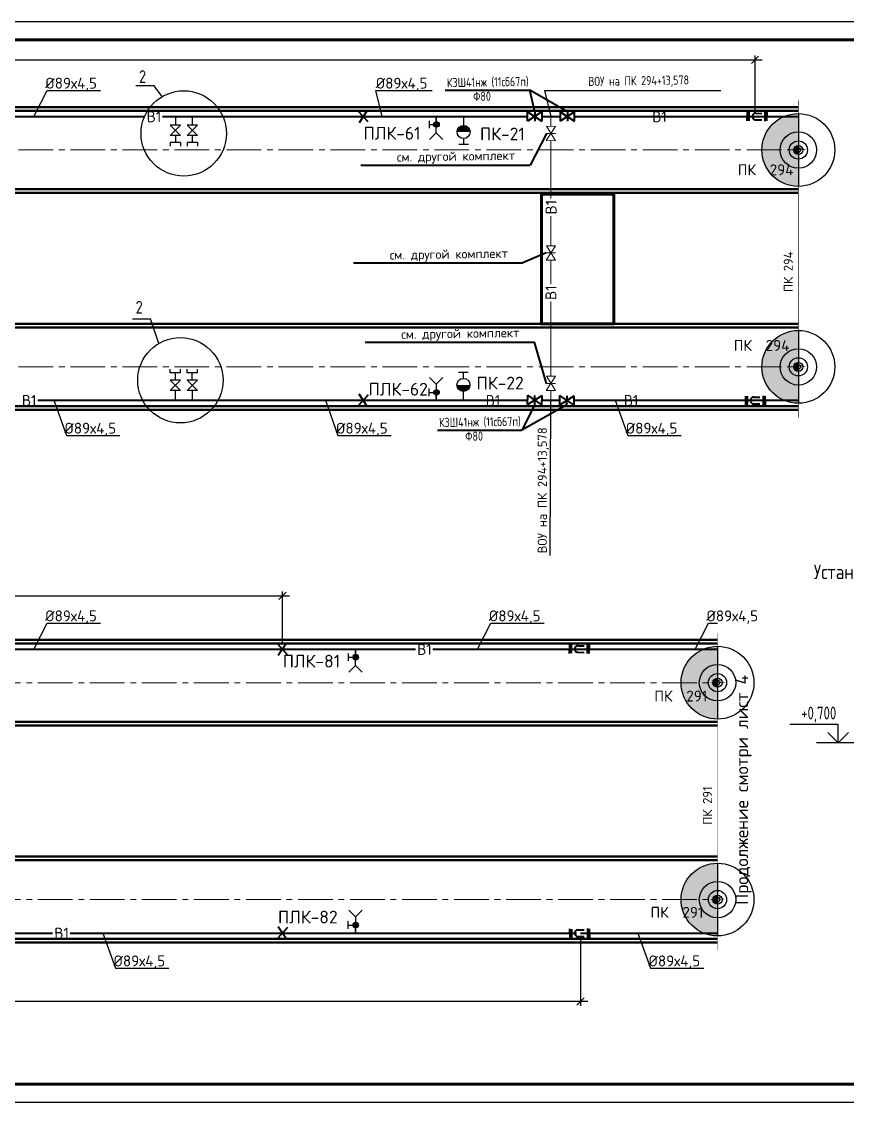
# Paper-space layout 'л2-л8' of a CAD drawing. Header units: millimetres. Extents: x 10032 to 18918, y -3051 to 627.
# Drawn here: x 11387.6 to 11614.4, y -1599 to -1302 of the extents above; entities that cross this region are included whole.
import ezdxf
from ezdxf.enums import TextEntityAlignment as Align

# ---------------------------------------------------------------- set-up
doc = ezdxf.new("R2010")
doc.units = ezdxf.units.MM
doc.header["$LTSCALE"] = 0.5
doc.linetypes.add('CENTER2', pattern=[28.575, 19.05, -3.175, 3.175, -3.175])
for name, color, linetype in [('0 @ 1', 7, 'Continuous'), ('1_NADPIS', 7, 'Continuous'), ('3_Текст', 7, 'Continuous'), ('FORMAT', 7, 'Continuous'), ('OTMETKI', 2, 'Continuous'), ('ВК_надписи', 7, 'Continuous'), ('ВК_отметки', 9, 'Continuous'), ('ВК_сети', 4, 'Continuous'), ('ГТ_ПК', 2, 'Continuous'), ('ГТ_ПК @ 0.25', 2, 'Continuous'), ('ГТ_ПК @ 0.5', 2, 'Continuous'), ('ГТ_ПК @ 1', 2, 'Continuous'), ('ГТ_ПК @ 2', 2, 'Continuous'), ('ГТ_ПК @ 4', 2, 'Continuous')]:
    doc.layers.add(name, color=color, linetype=linetype)
for name, color, linetype, lineweight in [('1_PK500', 5, 'Continuous', 35), ('А_Дизайн', 16, 'Continuous', 20), ('А_Конструкции', 4, 'Continuous', 50), ('АР_Оси', 242, 'CENTER2', 18)]:
    doc.layers.add(name, color=color, linetype=linetype, lineweight=lineweight)
doc.styles.add('ROMANS', font='romans.shx', dxfattribs={"width": 0.8, "height": 1.75})
doc.styles.add('RS-3-08', font='romans.shx', dxfattribs={"width": 0.8, "height": 3})
doc.styles.add('RS-30-06', font='romans.shx', dxfattribs={"width": 0.6, "height": 3})
doc.styles.add('Стандарт ММП', font='isocpeur.ttf')
doc.dimstyles.new('M200$0', dxfattribs={"dimscale": 0, "dimtxt": 3, "dimasz": 2, "dimexe": 1.2, "dimexo": 1.5, "dimgap": 1.2, "dimtad": 1, "dimdec": 0, "dimlfac": 200, "dimrnd": 1, "dimzin": 0, "dimdsep": 46, "dimtxsty": 'RS-30-06', "dimblk1": 'OBLIQUE', "dimblk2": 'OBLIQUE', "dimsah": 1, "dimcen": 2.5, "dimdle": 2, "dimclrt": 9, "dimadec": 0, "dimazin": 0, "dimtfac": 1, "dimtdec": 0, "dimtmove": 2, "dimatfit": 3, "dimldrblk": 'OBLIQUE', "dimfxl": 1.2, "dimtolj": 1, "dimtzin": 0, "dimarcsym": 0})

# ---------------------------------------------------------------- blocks, each defined once
blk = doc.blocks.new('*U437')
at = {"layer": 'FORMAT', "color": 7, "lineweight": 25}
blk.add_lwpolyline([(0, 0), (0, 297), (1892, 297), (1892, 0), (0, 0)], dxfattribs=at)
at = {"layer": 'FORMAT', "color": 7, "lineweight": 60}
blk.add_lwpolyline([(20, 5), (20, 292), (1887, 292), (1887, 5), (20, 5)], dxfattribs=at)
blk = doc.blocks.new('ПК')
at = {"layer": 'ГТ_ПК'}
blk.add_hatch(color=0, dxfattribs=at).paths.add_polyline_path([(0, -2.5, 0.414214), (2.5, 0, 0.414214), (0, 2.5)])
at = {"layer": 'ГТ_ПК', "color": 0}
blk.add_line((0, -2.5), (0, 2.5), dxfattribs=at)
blk.add_circle((0, 0), 2.5, dxfattribs=at)
blk = doc.blocks.new('*U589')
at = {"layer": 'ГТ_ПК @ 0.25', "extrusion": (9.32183e-09, 7.72587e-22, 1), "xscale": 0.2500000000000061, "yscale": 0.2500000000000053, "zscale": 0.2500000000000053, "rotation": 180}
blk.add_blockref('ПК', (11578.72, -1483.7, 0), dxfattribs=at)
at = {"layer": 'ГТ_ПК @ 0.5', "extrusion": (9.32183e-09, 7.72587e-22, 1), "xscale": 0.5000000000000188, "yscale": 0.5000000000000173, "zscale": 0.5000000000000173, "rotation": 180}
blk.add_blockref('ПК', (11578.72, -1483.7, 0), dxfattribs=at)
at = {"layer": 'ГТ_ПК @ 1', "extrusion": (9.32183e-09, 7.72587e-22, 1), "rotation": 179.9999999999641}
blk.add_blockref('ПК', (11578.72, -1483.7, 0), dxfattribs=at)
at = {"layer": 'ГТ_ПК @ 2', "extrusion": (9.32183e-09, 7.72587e-22, 1), "xscale": 2.000000000000075, "yscale": 2.000000000000069, "zscale": 2.000000000000069, "rotation": 180}
blk.add_blockref('ПК', (11578.72, -1483.7, 0), dxfattribs=at)
at = {"layer": 'ГТ_ПК @ 4', "extrusion": (9.32183e-09, 7.72587e-22, 1), "xscale": 4.000000000000097, "yscale": 4.000000000000085, "zscale": 4.000000000000085, "rotation": 180}
blk.add_blockref('ПК', (11578.72, -1483.7, 0), dxfattribs=at)
blk = doc.blocks.new('*U592')
at = {"layer": 'ГТ_ПК @ 0.25', "extrusion": (9.32183e-09, 7.72587e-22, 1), "xscale": 0.2500000000000061, "yscale": 0.2500000000000053, "zscale": 0.2500000000000053, "rotation": 180}
blk.add_blockref('ПК', (11578.72, -1543.3, 0), dxfattribs=at)
at = {"layer": 'ГТ_ПК @ 0.5', "extrusion": (9.32183e-09, 7.72587e-22, 1), "xscale": 0.5000000000000188, "yscale": 0.5000000000000173, "zscale": 0.5000000000000173, "rotation": 180}
blk.add_blockref('ПК', (11578.72, -1543.3, 0), dxfattribs=at)
at = {"layer": 'ГТ_ПК @ 1', "extrusion": (9.32183e-09, 7.72587e-22, 1), "rotation": 179.9999999999641}
blk.add_blockref('ПК', (11578.72, -1543.3, 0), dxfattribs=at)
at = {"layer": 'ГТ_ПК @ 2', "extrusion": (9.32183e-09, 7.72587e-22, 1), "xscale": 2.000000000000075, "yscale": 2.000000000000069, "zscale": 2.000000000000069, "rotation": 180}
blk.add_blockref('ПК', (11578.72, -1543.3, 0), dxfattribs=at)
at = {"layer": 'ГТ_ПК @ 4', "extrusion": (9.32183e-09, 7.72587e-22, 1), "xscale": 4.000000000000097, "yscale": 4.000000000000085, "zscale": 4.000000000000085, "rotation": 180}
blk.add_blockref('ПК', (11578.72, -1543.3, 0), dxfattribs=at)
blk = doc.blocks.new('*U599')
at = {"layer": 'ГТ_ПК @ 0.25', "extrusion": (9.32183e-09, 7.72587e-22, 1), "xscale": 0.2500000000000061, "yscale": 0.2500000000000053, "zscale": 0.2500000000000053, "rotation": 180}
blk.add_blockref('ПК', (11600.92, -1337.31, 0), dxfattribs=at)
at = {"layer": 'ГТ_ПК @ 0.5', "extrusion": (9.32183e-09, 7.72587e-22, 1), "xscale": 0.5000000000000189, "yscale": 0.5000000000000173, "zscale": 0.5000000000000173, "rotation": 180}
blk.add_blockref('ПК', (11600.92, -1337.31, 0), dxfattribs=at)
at = {"layer": 'ГТ_ПК @ 1', "extrusion": (9.32183e-09, 7.72587e-22, 1), "rotation": 179.9999999999641}
blk.add_blockref('ПК', (11600.92, -1337.31, 0), dxfattribs=at)
at = {"layer": 'ГТ_ПК @ 2', "extrusion": (9.32183e-09, 7.72587e-22, 1), "xscale": 2.000000000000075, "yscale": 2.000000000000069, "zscale": 2.000000000000069, "rotation": 180}
blk.add_blockref('ПК', (11600.92, -1337.31, 0), dxfattribs=at)
at = {"layer": 'ГТ_ПК @ 4', "extrusion": (9.32183e-09, 7.72587e-22, 1), "xscale": 4.000000000000098, "yscale": 4.000000000000085, "zscale": 4.000000000000085, "rotation": 180}
blk.add_blockref('ПК', (11600.92, -1337.31, 0), dxfattribs=at)
blk = doc.blocks.new('*U602')
at = {"layer": 'ГТ_ПК @ 0.25', "extrusion": (9.32183e-09, 7.72587e-22, 1), "xscale": 0.2500000000000061, "yscale": 0.2500000000000053, "zscale": 0.2500000000000053, "rotation": 180}
blk.add_blockref('ПК', (11600.92, -1396.91, 0), dxfattribs=at)
at = {"layer": 'ГТ_ПК @ 0.5', "extrusion": (9.32183e-09, 7.72587e-22, 1), "xscale": 0.5000000000000189, "yscale": 0.5000000000000173, "zscale": 0.5000000000000173, "rotation": 180}
blk.add_blockref('ПК', (11600.92, -1396.91, 0), dxfattribs=at)
at = {"layer": 'ГТ_ПК @ 1', "extrusion": (9.32183e-09, 7.72587e-22, 1), "rotation": 179.9999999999641}
blk.add_blockref('ПК', (11600.92, -1396.91, 0), dxfattribs=at)
at = {"layer": 'ГТ_ПК @ 2', "extrusion": (9.32183e-09, 7.72587e-22, 1), "xscale": 2.000000000000075, "yscale": 2.000000000000069, "zscale": 2.000000000000069, "rotation": 180}
blk.add_blockref('ПК', (11600.92, -1396.91, 0), dxfattribs=at)
at = {"layer": 'ГТ_ПК @ 4', "extrusion": (9.32183e-09, 7.72587e-22, 1), "xscale": 4.000000000000098, "yscale": 4.000000000000085, "zscale": 4.000000000000085, "rotation": 180}
blk.add_blockref('ПК', (11600.92, -1396.91, 0), dxfattribs=at)
blk = doc.blocks.new('_otmp')
at = {"layer": 'ВК_отметки'}
blk.add_line((4.24, 0), (20.89, 0), dxfattribs=at)
for points in [[(15, 0), (15, 5), (28.21, 5)], [(15, 0), (17.83, 2.83)]]:
    blk.add_lwpolyline(points, dxfattribs=at)
at = {"layer": 'ВК_отметки', "linetype": 'Continuous'}
blk.add_lwpolyline([(15, 0), (12.17, 2.83)], dxfattribs=at)
at = {"layer": 'ВК_отметки', "style": 'ROMANS', "width": 0.7, "flags": 4}
blk.add_attdef('О', text='', height=3.5, dxfattribs=at).set_placement((21.25, 6.42), align=Align.CENTER)
blk = doc.blocks.new('_Oblique')
at = {"linetype": 'ByBlock', "lineweight": 30}
blk.add_line((-0.5, -0.5), (0.5, 0.5), dxfattribs=at)
blk = doc.blocks.new('*D130')
at = {"layer": 'Defpoints', "color": 0, "lineweight": -2}
for p, q in [((11087.02, -1312.52), (11591.02, -1312.52)), ((11089.02, -1326.51), (11089.02, -1311.32)), ((11589.02, -1326.62), (11589.02, -1311.32))]:
    blk.add_line(p, q, dxfattribs=at)
at = {"layer": 'Defpoints', "color": 0, "linetype": 'Continuous', "lineweight": 30}
for p in [(11589.02, -1312.52), (11089.02, -1328.01, 0), (11589.02, -1328.12, 0)]:
    blk.add_point(p, dxfattribs=at)
at = {"layer": 'Defpoints', "color": 0, "linetype": 'Continuous', "lineweight": -2, "xscale": 2, "yscale": 2, "zscale": 2, "rotation": 180}
blk.add_blockref('_Oblique', (11089.02, -1312.52), dxfattribs=at)
at = {"layer": 'Defpoints', "color": 0, "linetype": 'Continuous', "lineweight": -2, "xscale": 2, "yscale": 2, "zscale": 2}
blk.add_blockref('_Oblique', (11589.02, -1312.52), dxfattribs=at)
at = {"layer": 'Defpoints', "color": 9, "linetype": 'Continuous', "lineweight": 30, "insert": (11339.02, -1309.82), "char_height": 3, "attachment_point": 5, "style": 'RS-30-06'}
blk.add_mtext('\\A1;100000', dxfattribs=at)
blk = doc.blocks.new('*D134')
at = {"layer": 'Defpoints', "color": 0, "lineweight": -2}
for p, q in [((10957.21, -1459.82), (11461.21, -1459.82)), ((10959.21, -1473.01), (10959.21, -1458.62)), ((11459.21, -1473.01), (11459.21, -1458.62))]:
    blk.add_line(p, q, dxfattribs=at)
at = {"layer": 'Defpoints', "color": 0, "linetype": 'Continuous', "lineweight": 30}
for p in [(11459.21, -1459.82), (10959.21, -1474.51, 0), (11459.21, -1474.51, 0)]:
    blk.add_point(p, dxfattribs=at)
at = {"layer": 'Defpoints', "color": 0, "linetype": 'Continuous', "lineweight": -2, "xscale": 2, "yscale": 2, "zscale": 2, "rotation": 180}
blk.add_blockref('_Oblique', (10959.21, -1459.82), dxfattribs=at)
at = {"layer": 'Defpoints', "color": 0, "linetype": 'Continuous', "lineweight": -2, "xscale": 2, "yscale": 2, "zscale": 2}
blk.add_blockref('_Oblique', (11459.21, -1459.82), dxfattribs=at)
at = {"layer": 'Defpoints', "color": 9, "linetype": 'Continuous', "lineweight": 30, "insert": (11209.21, -1457.12), "char_height": 3, "attachment_point": 5, "style": 'RS-30-06'}
blk.add_mtext('\\A1;100000', dxfattribs=at)
blk = doc.blocks.new('*D135')
at = {"layer": 'Defpoints', "color": 0, "lineweight": -2}
for p, q in [((11041.11, -1553.99), (11041.11, -1572.5)), ((11541.11, -1553.99), (11541.11, -1572.5)), ((11543.11, -1571.3), (11039.11, -1571.3))]:
    blk.add_line(p, q, dxfattribs=at)
at = {"layer": 'Defpoints', "color": 0, "linetype": 'Continuous', "lineweight": 30}
for p in [(11041.11, -1552.49, 0), (11541.11, -1552.49, 0), (11041.11, -1571.3)]:
    blk.add_point(p, dxfattribs=at)
at = {"layer": 'Defpoints', "color": 0, "linetype": 'Continuous', "lineweight": -2, "xscale": 2, "yscale": 2, "zscale": 2, "rotation": 180}
blk.add_blockref('_Oblique', (11041.11, -1571.3), dxfattribs=at)
at = {"layer": 'Defpoints', "color": 0, "linetype": 'Continuous', "lineweight": -2, "xscale": 2, "yscale": 2, "zscale": 2}
blk.add_blockref('_Oblique', (11541.11, -1571.3), dxfattribs=at)
at = {"layer": 'Defpoints', "color": 9, "linetype": 'Continuous', "lineweight": 30, "insert": (11291.11, -1568.6), "char_height": 3, "attachment_point": 5, "style": 'RS-30-06'}
blk.add_mtext('\\A1;100000', dxfattribs=at)

psp = doc.layouts.new('л2-л8')

# ---------------------------------------------------------------- hatches: boundary and pattern name
at = {"layer": 'ВК_сети', "ltscale": 0.5}
h = psp.add_hatch(color=5, dxfattribs=at)
h.paths.add_polyline_path([(11502.292, -1330.3012, 0.41421356), (11501.542, -1329.5512), (11501.542, -1330.3012)])
h.paths.add_polyline_path([(11502.292, -1330.3012), (11501.542, -1330.3012), (11501.542, -1331.0512, 0.41421356)])
h.paths.add_polyline_path([(11501.542, -1330.3012), (11501.542, -1329.5512, 0.58408052), (11500.9002, -1330.6891)])
h.paths.add_polyline_path([(11501.542, -1331.0512), (11501.542, -1330.3012), (11500.9002, -1330.6891, 0.26256208)])
h = psp.add_hatch(color=5, dxfattribs=at)
h.paths.add_polyline_path([(11502.292, -1330.3012, 0.41421356), (11501.542, -1329.5512), (11501.542, -1330.3012)])
h.paths.add_polyline_path([(11502.292, -1330.3012), (11501.542, -1330.3012), (11501.542, -1331.0512, 0.41421356)])
h.paths.add_polyline_path([(11501.542, -1330.3012), (11501.542, -1329.5512, 0.58408052), (11500.9002, -1330.6891)])
h.paths.add_polyline_path([(11501.542, -1331.0512), (11501.542, -1330.3012), (11500.9002, -1330.6891, 0.26256208)])
h = psp.add_hatch(color=1, dxfattribs=at)
h.paths.add_polyline_path([(11507.1804, -1332.3601), (11510.7804, -1332.3601, 0.09159777), (11510.6616, -1331.7169), (11507.2992, -1331.7169, 0.09159777)])
h.paths.add_polyline_path([(11507.2992, -1331.7169), (11510.6616, -1331.7169, 0.68812614)])
h = psp.add_hatch(color=1, dxfattribs=at)
h.paths.add_polyline_path([(11507.1804, -1332.3601), (11510.7804, -1332.3601, 0.09159777), (11510.6616, -1331.7169), (11507.2992, -1331.7169, 0.09159777)])
h.paths.add_polyline_path([(11507.2992, -1331.7169), (11510.6616, -1331.7169, 0.68812614)])
h = psp.add_hatch(color=1, dxfattribs=at)
h.paths.add_polyline_path([(11507.1804, -1332.3601), (11510.7804, -1332.3601, 0.09159777), (11510.6616, -1331.717), (11507.2992, -1331.717, 0.09159777)])
h.paths.add_polyline_path([(11507.2992, -1331.717), (11510.6616, -1331.717, 0.68812614)])
h = psp.add_hatch(color=1, dxfattribs=at)
h.paths.add_polyline_path([(11507.1804, -1332.3601), (11510.7804, -1332.3601, 0.09159777), (11510.6616, -1331.717), (11507.2992, -1331.717, 0.09159777)])
h.paths.add_polyline_path([(11507.2992, -1331.717), (11510.6616, -1331.717, 0.68812614)])
h = psp.add_hatch(color=5, dxfattribs=at)
h.paths.add_polyline_path([(11502.292, -1403.9244, -0.41421356), (11501.542, -1404.6744), (11501.542, -1403.9244)])
h.paths.add_polyline_path([(11502.292, -1403.9244), (11501.542, -1403.9244), (11501.542, -1403.1744, -0.41421356)])
h.paths.add_polyline_path([(11501.542, -1403.9244), (11501.542, -1404.6744, -0.58408052), (11500.9002, -1403.5364)])
h.paths.add_polyline_path([(11501.542, -1403.1744), (11501.542, -1403.9244), (11500.9002, -1403.5364, -0.26256208)])
h = psp.add_hatch(color=5, dxfattribs=at)
h.paths.add_polyline_path([(11502.292, -1403.9244, -0.41421356), (11501.542, -1404.6744), (11501.542, -1403.9244)])
h.paths.add_polyline_path([(11502.292, -1403.9244), (11501.542, -1403.9244), (11501.542, -1403.1744, -0.41421356)])
h.paths.add_polyline_path([(11501.542, -1403.9244), (11501.542, -1404.6744, -0.58408052), (11500.9002, -1403.5364)])
h.paths.add_polyline_path([(11501.542, -1403.1744), (11501.542, -1403.9244), (11500.9002, -1403.5364, -0.26256208)])
h = psp.add_hatch(color=1, dxfattribs=at)
h.paths.add_polyline_path([(11507.1361, -1401.8654), (11510.7361, -1401.8654, -0.09159777), (11510.6173, -1402.5086), (11507.2549, -1402.5086, -0.09159777)])
h.paths.add_polyline_path([(11507.2549, -1402.5086), (11510.6173, -1402.5086, -0.68812614)])
h = psp.add_hatch(color=1, dxfattribs=at)
h.paths.add_polyline_path([(11507.1361, -1401.8654), (11510.7361, -1401.8654, -0.09159777), (11510.6173, -1402.5086), (11507.2549, -1402.5086, -0.09159777)])
h.paths.add_polyline_path([(11507.2549, -1402.5086), (11510.6173, -1402.5086, -0.68812614)])
h = psp.add_hatch(color=5, dxfattribs=at)
h.paths.add_polyline_path([(11480.097, -1476.6862, 0.41421356), (11479.347, -1475.9362), (11479.347, -1476.6862)])
h.paths.add_polyline_path([(11480.097, -1476.6862), (11479.347, -1476.6862), (11479.347, -1477.4362, 0.41421356)])
h.paths.add_polyline_path([(11479.347, -1476.6862), (11479.347, -1475.9362, 0.58408052), (11478.7052, -1477.0742)])
h.paths.add_polyline_path([(11479.347, -1477.4362), (11479.347, -1476.6862), (11478.7052, -1477.0742, 0.26256208)])
h = psp.add_hatch(color=5, dxfattribs=at)
h.paths.add_polyline_path([(11480.097, -1476.6862, 0.41421356), (11479.347, -1475.9362), (11479.347, -1476.6862)])
h.paths.add_polyline_path([(11480.097, -1476.6862), (11479.347, -1476.6862), (11479.347, -1477.4362, 0.41421356)])
h.paths.add_polyline_path([(11479.347, -1476.6862), (11479.347, -1475.9362, 0.58408052), (11478.7052, -1477.0742)])
h.paths.add_polyline_path([(11479.347, -1477.4362), (11479.347, -1476.6862), (11478.7052, -1477.0742, 0.26256208)])
h = psp.add_hatch(color=5, dxfattribs=at)
h.paths.add_polyline_path([(11480.097, -1550.3094, -0.41421356), (11479.347, -1551.0594), (11479.347, -1550.3094)])
h.paths.add_polyline_path([(11480.097, -1550.3094), (11479.347, -1550.3094), (11479.347, -1549.5594, -0.41421356)])
h.paths.add_polyline_path([(11479.347, -1550.3094), (11479.347, -1551.0594, -0.58408052), (11478.7052, -1549.9214)])
h.paths.add_polyline_path([(11479.347, -1549.5594), (11479.347, -1550.3094), (11478.7052, -1549.9214, -0.26256208)])
h = psp.add_hatch(color=5, dxfattribs=at)
h.paths.add_polyline_path([(11480.097, -1550.3094, -0.41421356), (11479.347, -1551.0594), (11479.347, -1550.3094)])
h.paths.add_polyline_path([(11480.097, -1550.3094), (11479.347, -1550.3094), (11479.347, -1549.5594, -0.41421356)])
h.paths.add_polyline_path([(11479.347, -1550.3094), (11479.347, -1551.0594, -0.58408052), (11478.7052, -1549.9214)])
h.paths.add_polyline_path([(11479.347, -1549.5594), (11479.347, -1550.3094), (11478.7052, -1549.9214, -0.26256208)])

# ---------------------------------------------------------------- linework, layer by layer
at = {"layer": '1_NADPIS', "color": 1, "linetype": 'Continuous'}
psp.add_line((11532.7226, -1448.7116, 7.3533), (11532.9696, -1406.1045, 7.3533), dxfattribs=at)
at = {"layer": 'Defpoints', "color": 6, "linetype": 'Continuous', "lineweight": 140, "elevation": 7.3537}
psp.add_lwpolyline([(11530.3803, -1349.4184), (11550.2042, -1349.4184), (11550.2042, -1385.1125), (11530.3803, -1385.1125)], close=True, dxfattribs=at)
at = {"layer": 'А_Дизайн', "ltscale": 0.125, "const_width": 0.12, "elevation": 0}
for points in [[(11600.9154, -1363.2266), (11600.9154, -1337.8253), (11599.1114, -1337.2313), (11602.7835, -1337.2287), (11600.9154, -1336.5597), (11600.9154, -1323.6871)], [(11600.9154, -1410.8346), (11600.9154, -1397.4253), (11599.1114, -1396.8313), (11602.7835, -1396.8287), (11600.9154, -1396.1597), (11600.9154, -1363.2266)], [(11578.7204, -1509.6116), (11578.7204, -1484.2102), (11576.9164, -1483.6162), (11580.5885, -1483.6137), (11578.7204, -1482.9446), (11578.7204, -1470.0721)], [(11578.7204, -1557.2195), (11578.7204, -1543.8102), (11576.9164, -1543.2162), (11580.5885, -1543.2137), (11578.7204, -1542.5446), (11578.7204, -1509.6116)]]:
    psp.add_lwpolyline(points, dxfattribs=at)
at = {"layer": 'А_Конструкции'}
for p, q in [((10600.9154, -1325.5128, 0), (11600.9154, -1325.5127, 0)), ((10600.9154, -1326.5128, 0), (11600.9154, -1326.5127, 0)), ((10600.9154, -1348.1128, 0), (11600.9154, -1348.1127, 0)), ((10600.9154, -1349.1128, 0), (11600.9154, -1349.1127, 0)), ((10600.9154, -1385.1128, 0), (11600.9154, -1385.1127, 0)), ((10600.9154, -1386.1128, 0), (11600.9154, -1386.1127, 0)), ((10600.9154, -1407.7128, 0), (11600.9154, -1407.7127, 0)), ((11600.9108, -1408.7128, 0), (10078.7204, -1408.7128, 0)), ((10407.7961, -1471.8977, 0), (11578.7204, -1471.8977, 0)), ((10407.7961, -1472.8977, 0), (11578.7204, -1472.8977, 0)), ((10407.7961, -1494.4977, 0), (11578.7204, -1494.4977, 0)), ((10407.7961, -1495.4977, 0), (11578.7204, -1495.4977, 0)), ((10407.7961, -1531.4977, 0), (11578.7204, -1531.4977, 0)), ((10407.7961, -1532.4977, 0), (11578.7204, -1532.4977, 0)), ((10078.7178, -1555.0977, 0), (11578.7204, -1555.0977, 0)), ((10407.7961, -1554.0977, 0), (11578.7204, -1554.0977, 0))]:
    psp.add_line(p, q, dxfattribs=at)
at = {"layer": 'АР_Оси', "color": 7}
for p, q in [((10600.9154, -1337.3128, 0), (11599.3589, -1337.3128, 0)), ((10600.9154, -1396.9128, 0), (11599.3589, -1396.9128, 0)), ((10406.2396, -1483.6978, 0), (11578.7204, -1483.6978, 0)), ((10406.2396, -1543.2978, 0), (11578.7204, -1543.2978, 0))]:
    psp.add_line(p, q, dxfattribs=at)
at = {"layer": 'ВК_надписи'}
for p, q in [((11390.9897, -1328.1212, 0), (11394.6495, -1320.9235, 0)), ((11394.6495, -1320.9235, 0), (11409.2889, -1320.9235, 0)), ((11486.6234, -1328.1212, 0), (11484.8514, -1320.9235, 0)), ((11484.8514, -1320.9235, 0), (11500.3157, -1320.9235, 0)), ((11396.4473, -1406.1043, 0), (11399.8996, -1415.7354, 0)), ((11471.0307, -1406.1043, 0), (11474.4829, -1415.7354, 0)), ((11550.6133, -1406.1043, 0), (11554.0655, -1415.7354, 0)), ((11399.8996, -1415.7354, 0), (11414.539, -1415.7354, 0)), ((11474.4829, -1415.7354, 0), (11489.1224, -1415.7354, 0)), ((11554.0655, -1415.7354, 0), (11568.705, -1415.7354, 0)), ((11390.9588, -1474.5062, 0), (11394.6185, -1467.3085, 0)), ((11394.6185, -1467.3085, 0), (11409.258, -1467.3085, 0)), ((11512.8135, -1474.5062, 0), (11516.4733, -1467.3085, 0)), ((11516.4733, -1467.3085, 0), (11531.1127, -1467.3085, 0)), ((11572.56, -1474.5062, 0), (11576.2197, -1467.3085, 0)), ((11576.2197, -1467.3085, 0), (11578.7204, -1467.3085, 0)), ((11409.9235, -1552.4894, 0), (11413.3758, -1562.1205, 0)), ((11556.861, -1552.4894, 0), (11560.3133, -1562.1205, 0)), ((11413.3758, -1562.1205, 0), (11428.0153, -1562.1205, 0)), ((11560.3133, -1562.1205, 0), (11574.9527, -1562.1205, 0))]:
    psp.add_line(p, q, dxfattribs=at)
at = {"layer": 'ВК_надписи', "color": 2, "ltscale": 0.5}
for p, q in [((11418.9977, -1319.5997, -316.9347), (11423.9378, -1319.6282, -316.9347)), ((11426.2277, -1322.6202, -316.9347), (11423.9378, -1319.6282, -316.9347)), ((11418.0814, -1383.6666, -311.7724), (11423.0215, -1383.6666, -311.7724)), ((11425.3114, -1390.4611, -311.7724), (11423.0215, -1383.6666, -311.7724))]:
    psp.add_line(p, q, dxfattribs=at)
at = {"layer": 'ВК_надписи', "color": 1}
for p, q in [((11533.0254, -1328.1212, 0), (11531.2534, -1320.9235, 0)), ((11531.2534, -1320.9235, 0), (11579.6543, -1320.9235, 0))]:
    psp.add_line(p, q, dxfattribs=at)
at = {"layer": 'ВК_сети', "color": 2, "lineweight": 40, "ltscale": 0.5}
for p, q in [((11503.9534, -1320.9054, 0), (11527.1866, -1320.9054, 0)), ((11528.5378, -1326.8619, 7.3533), (11527.1866, -1320.9054, 0)), ((11537.513, -1326.8619, 7.3533), (11527.1866, -1320.9054, 0)), ((11531.7101, -1332.7549, 7.3533), (11527.258, -1341.4415, 0)), ((11480.7464, -1341.4415, 0), (11527.258, -1341.4415, 0)), ((11531.6905, -1365.5845, 7.3533), (11525.2925, -1368.3518, -0.4846)), ((11478.7809, -1368.3518, -0.4846), (11525.2925, -1368.3518, -0.4846)), ((11481.9364, -1390.1472, 0.2201), (11528.448, -1390.1472, 0.2201)), ((11531.7101, -1401.4438, 7.3533), (11528.448, -1390.1472, 0.2201)), ((11528.5117, -1407.2684, 7.3533), (11525.0166, -1414.2989, 0)), ((11537.3733, -1407.3632, 7.3533), (11525.0166, -1414.2989, 0)), ((11501.7833, -1414.2989, 0), (11525.0166, -1414.2989, 0))]:
    psp.add_line(p, q, dxfattribs=at)
at = {"layer": 'ВК_сети', "color": 5, "lineweight": 40, "ltscale": 0.5}
for p, q in [((11482.7835, -1329.617, 0), (11480.0273, -1326.6254, 0)), ((11482.539, -1326.4326, 0), (11480.2718, -1329.8098, 0)), ((11586.9054, -1329.3349, 0), (11586.9358, -1326.8524, 0)), ((11587.4017, -1329.2748, 0), (11587.4322, -1326.7923, 0)), ((11589.2469, -1327.2246, 0), (11590.9177, -1327.245, 0)), ((11591.8049, -1329.3949, 0), (11591.8354, -1326.9124, 0)), ((11592.3013, -1329.3349, 0), (11592.3317, -1326.8524, 0)), ((11589.2249, -1329.0195, 0), (11590.8957, -1329.0399, 0)), ((11482.7835, -1404.6085, 0), (11480.0273, -1407.6001, 0)), ((11482.539, -1407.793, 0), (11480.2718, -1404.4157, 0)), ((11586.3667, -1404.9469, 0), (11586.3971, -1407.4294, 0)), ((11586.863, -1405.0069, 0), (11586.8935, -1407.4894, 0)), ((11588.6861, -1405.2623, 0), (11590.357, -1405.2418, 0)), ((11588.7081, -1407.0572, 0), (11590.379, -1407.0367, 0)), ((11591.2662, -1404.8868, 0), (11591.2967, -1407.3693, 0)), ((11591.7626, -1404.9469, 0), (11591.793, -1407.4294, 0)), ((11460.5885, -1476.002, 0), (11457.8323, -1473.0104, 0)), ((11460.344, -1472.8175, 0), (11458.0768, -1476.1948, 0)), ((11538.1068, -1475.6637, 0), (11538.1372, -1473.1811, 0)), ((11538.6031, -1475.6036, 0), (11538.6336, -1473.1211, 0)), ((11540.4262, -1475.3482, 0), (11542.0971, -1475.3687, 0)), ((11540.4482, -1473.5533, 0), (11542.1191, -1473.5738, 0)), ((11543.0063, -1475.7237, 0), (11543.0368, -1473.2412, 0)), ((11543.5027, -1475.6637, 0), (11543.5331, -1473.1811, 0)), ((11460.5885, -1550.9936, 0), (11457.8323, -1553.9851, 0)), ((11460.344, -1554.178, 0), (11458.0768, -1550.8007, 0)), ((11538.1068, -1551.3318, 0), (11538.1372, -1553.8144, 0)), ((11538.6031, -1551.3919, 0), (11538.6336, -1553.8744, 0)), ((11540.4262, -1551.6473, 0), (11542.0971, -1551.6268, 0)), ((11543.0063, -1551.2718, 0), (11543.0368, -1553.7543, 0)), ((11543.5027, -1551.3318, 0), (11543.5331, -1553.8144, 0)), ((11540.4482, -1553.4422, 0), (11542.1191, -1553.4217, 0))]:
    psp.add_line(p, q, dxfattribs=at)
at = {"layer": 'ВК_сети', "color": 2, "lineweight": 40, "ltscale": 0.5, "extrusion": (-2.28755e-08, -1.06431e-06, 1)}
for p, q in [((11526.5136, -1329.3799, 7.3533), (11526.5677, -1326.8614, 7.3533)), ((11539.429, -1329.3799, 7.3533), (11539.4831, -1326.8614, 7.3533)), ((11526.5421, -1407.2265, 7.3533), (11526.5962, -1404.7081, 7.3533)), ((11526.5421, -1407.2265, 7.3533), (11530.5355, -1404.7927, 7.3533)), ((11530.4814, -1407.3112, 7.3533), (11526.5962, -1404.7081, 7.3533)), ((11528.5117, -1407.2684, 7.3533), (11528.5659, -1404.7499, 7.3533)), ((11530.4814, -1407.3112, 7.3533), (11530.5355, -1404.7927, 7.3533)), ((11539.3429, -1407.4061, 7.3533), (11539.397, -1404.8876, 7.3533))]:
    psp.add_line(p, q, dxfattribs=at)
at = {"layer": 'ВК_сети', "color": 2, "lineweight": 40, "ltscale": 0.5, "extrusion": (-1.06675e-13, 1.06455e-06, 1)}
for p, q in [((11530.5079, -1326.8614, 7.3533), (11526.5677, -1329.3805, 7.3533)), ((11526.5677, -1326.8614, 7.3533), (11530.5079, -1329.3805, 7.3533)), ((11528.5378, -1326.8619, 7.3533), (11528.5378, -1329.381, 7.3533)), ((11530.5079, -1326.8614, 7.3533), (11530.5079, -1329.3805, 7.3533))]:
    psp.add_line(p, q, dxfattribs=at)
at = {"layer": 'ВК_сети', "color": 2, "lineweight": 40, "ltscale": 0.5, "extrusion": (1.06675e-13, 1.06455e-06, 1)}
for p, q in [((11535.5429, -1326.8614, 7.3533), (11535.5429, -1329.3805, 7.3533)), ((11535.5429, -1326.8614, 7.3533), (11539.4831, -1329.3805, 7.3533)), ((11539.4831, -1326.8614, 7.3533), (11535.5429, -1329.3805, 7.3533)), ((11537.513, -1326.8619, 7.3533), (11537.513, -1329.381, 7.3533))]:
    psp.add_line(p, q, dxfattribs=at)
at = {"layer": 'ВК_сети', "color": 2, "lineweight": 30, "ltscale": 0.5}
for p, q in [((11428.4301, -1333.298, -314.3535), (11431.2301, -1330.498, -314.3535)), ((11431.2301, -1333.298, -314.3535), (11428.4301, -1330.498, -314.3535)), ((11431.2301, -1330.498, -314.3535), (11428.4301, -1330.498, -314.3535)), ((11429.8301, -1328.0396, -314.3535), (11429.8301, -1330.4979, -314.3535)), ((11433.0627, -1333.298, -314.3535), (11435.8627, -1330.498, -314.3535)), ((11435.8627, -1333.298, -314.3535), (11433.0627, -1330.498, -314.3535)), ((11435.8627, -1330.498, -314.3535), (11433.0627, -1330.498, -314.3535)), ((11434.4627, -1328.0396, -314.3535), (11434.4627, -1330.4979, -314.3535)), ((11431.2301, -1333.298, -314.3535), (11428.4301, -1333.298, -314.3535)), ((11429.8301, -1333.298, -314.3535), (11429.8301, -1335.298, -314.3535)), ((11435.8627, -1333.298, -314.3535), (11433.0627, -1333.298, -314.3535)), ((11434.4627, -1333.298, -314.3535), (11434.4627, -1335.298, -314.3535)), ((11431.2301, -1335.298, -314.3535), (11428.4301, -1335.298, -314.3535)), ((11428.4301, -1335.298, -314.3535), (11428.4301, -1336.298, -314.3535)), ((11431.2301, -1335.298, -314.3535), (11431.2301, -1336.298, -314.3535)), ((11435.8627, -1335.298, -314.3535), (11433.0627, -1335.298, -314.3535)), ((11433.0627, -1335.298, -314.3535), (11433.0627, -1336.298, -314.3535)), ((11435.8627, -1335.298, -314.3535), (11435.8627, -1336.298, -314.3535)), ((11428.4301, -1398.5652, -311.7724), (11428.4301, -1397.5652, -311.7724)), ((11431.2301, -1398.5652, -311.7724), (11428.4301, -1398.5652, -311.7724)), ((11429.8301, -1400.5652, -311.7724), (11429.8301, -1398.5652, -311.7724)), ((11431.2301, -1398.5652, -311.7724), (11431.2301, -1397.5652, -311.7724)), ((11433.0627, -1398.5652, -311.7724), (11433.0627, -1397.5652, -311.7724)), ((11435.8627, -1398.5652, -311.7724), (11433.0627, -1398.5652, -311.7724)), ((11434.4627, -1400.5652, -311.7724), (11434.4627, -1398.5652, -311.7724)), ((11435.8627, -1398.5652, -311.7724), (11435.8627, -1397.5652, -311.7724)), ((11428.4301, -1400.5652, -311.7724), (11431.2301, -1403.3652, -311.7724)), ((11431.2301, -1400.5652, -311.7724), (11428.4301, -1403.3652, -311.7724)), ((11431.2301, -1400.5652, -311.7724), (11428.4301, -1400.5652, -311.7724)), ((11433.0627, -1400.5652, -311.7724), (11435.8627, -1403.3652, -311.7724)), ((11435.8627, -1400.5652, -311.7724), (11433.0627, -1403.3652, -311.7724)), ((11435.8627, -1400.5652, -311.7724), (11433.0627, -1400.5652, -311.7724)), ((11431.2301, -1403.3652, -309.1913), (11428.4301, -1403.3652, -309.1913)), ((11429.8569, -1405.9044, -311.7724), (11429.8569, -1403.3652, -309.1913)), ((11435.8627, -1403.3652, -309.1913), (11433.0627, -1403.3652, -309.1913)), ((11434.4895, -1405.9044, -311.7724), (11434.4895, -1403.3652, -309.1913))]:
    psp.add_line(p, q, dxfattribs=at)
at = {"layer": 'ВК_сети', "color": 5, "ltscale": 0.5}
for p, q in [((11499.5124, -1329.2695, 0), (11499.5124, -1331.3313, 0)), ((11499.5124, -1329.2695, 0), (11499.5124, -1331.3313, 0)), ((11499.5124, -1330.3004, 0), (11501.542, -1330.3004, 0)), ((11499.5124, -1330.3004, 0), (11501.542, -1330.3004, 0)), ((11501.4804, -1332.5599, 0), (11501.4804, -1328.1212, 0)), ((11501.4804, -1332.5599, 0), (11501.4804, -1328.1212, 0)), ((11501.4804, -1332.5599, 0), (11499.6562, -1334.3841, 0)), ((11501.4804, -1332.5599, 0), (11499.6562, -1334.3841, 0)), ((11501.4804, -1332.5599, 0), (11503.3046, -1334.3841, 0)), ((11501.4804, -1332.5599, 0), (11503.3046, -1334.3841, 0)), ((11501.4804, -1401.6656, 0), (11499.6562, -1399.8414, 0)), ((11501.4804, -1401.6656, 0), (11499.6562, -1399.8414, 0)), ((11501.4804, -1401.6656, 0), (11503.3046, -1399.8414, 0)), ((11501.4804, -1401.6656, 0), (11503.3046, -1399.8414, 0)), ((11501.4804, -1401.6656, 0), (11501.4804, -1406.1043, 0)), ((11501.4804, -1401.6656, 0), (11501.4804, -1406.1043, 0)), ((11499.5124, -1404.956, 0), (11499.5124, -1402.8942, 0)), ((11499.5124, -1404.956, 0), (11499.5124, -1402.8942, 0)), ((11499.5124, -1403.9251, 0), (11501.542, -1403.9251, 0)), ((11499.5124, -1403.9251, 0), (11501.542, -1403.9251, 0)), ((11477.3174, -1475.6545, 0), (11477.3174, -1477.7163, 0)), ((11477.3174, -1475.6545, 0), (11477.3174, -1477.7163, 0)), ((11479.2854, -1478.945, 0), (11479.2854, -1474.5062, 0)), ((11479.2854, -1478.945, 0), (11479.2854, -1474.5062, 0)), ((11477.3174, -1476.6854, 0), (11479.347, -1476.6854, 0)), ((11477.3174, -1476.6854, 0), (11479.347, -1476.6854, 0)), ((11479.2854, -1478.945, 0), (11477.4612, -1480.7691, 0)), ((11479.2854, -1478.945, 0), (11477.4612, -1480.7691, 0)), ((11479.2854, -1478.945, 0), (11481.1096, -1480.7691, 0)), ((11479.2854, -1478.945, 0), (11481.1096, -1480.7691, 0)), ((11479.2854, -1548.0506, 0), (11477.4612, -1546.2264, 0)), ((11479.2854, -1548.0506, 0), (11477.4612, -1546.2264, 0)), ((11479.2854, -1548.0506, 0), (11481.1096, -1546.2264, 0)), ((11479.2854, -1548.0506, 0), (11481.1096, -1546.2264, 0)), ((11477.3174, -1551.341, 0), (11477.3174, -1549.2792, 0)), ((11477.3174, -1551.341, 0), (11477.3174, -1549.2792, 0)), ((11477.3174, -1550.3101, 0), (11479.347, -1550.3101, 0)), ((11477.3174, -1550.3101, 0), (11479.347, -1550.3101, 0)), ((11479.2854, -1548.0506, 0), (11479.2854, -1552.4893, 0)), ((11479.2854, -1548.0506, 0), (11479.2854, -1552.4893, 0))]:
    psp.add_line(p, q, dxfattribs=at)
at = {"layer": 'ВК_сети', "color": 5, "lineweight": 30, "ltscale": 0.5, "extrusion": (-3.27269e-07, 1.1423e-06, 1)}
for p, q in [((11501.4804, -1328.1212, 0), (11501.4804, -1331.0761, 0)), ((11501.4804, -1328.1212, 0), (11501.4804, -1331.0761, 0)), ((11479.2854, -1474.5062, 0), (11479.2854, -1477.4611, 0)), ((11479.2854, -1474.5062, 0), (11479.2854, -1477.4611, 0))]:
    psp.add_line(p, q, dxfattribs=at)
at = {"layer": 'ВК_сети', "color": 1, "ltscale": 0.5}
for p, q in [((11508.9804, -1328.1212, 0), (11508.9804, -1330.5601, 0)), ((11508.9804, -1328.1212, 0), (11508.9804, -1330.5601, 0)), ((11508.9804, -1328.1212, 0), (11508.9804, -1330.5601, 0)), ((11508.9804, -1328.1212, 0), (11508.9804, -1330.5601, 0)), ((11510.3223, -1335.813, 0), (11507.6385, -1335.813, 0)), ((11510.3223, -1335.813, 0), (11507.6385, -1335.813, 0)), ((11510.3223, -1335.813, 0), (11507.6385, -1335.813, 0)), ((11510.3223, -1335.813, 0), (11507.6385, -1335.813, 0)), ((11508.9804, -1334.1601, 0), (11508.9804, -1335.813, 0)), ((11508.9804, -1334.1601, 0), (11508.9804, -1335.813, 0)), ((11508.9804, -1334.1601, 0), (11508.9804, -1335.813, 0)), ((11508.9804, -1334.1601, 0), (11508.9804, -1335.813, 0)), ((11510.278, -1398.4125, 0), (11507.5942, -1398.4125, 0)), ((11510.278, -1398.4125, 0), (11507.5942, -1398.4125, 0)), ((11508.9361, -1400.0654, 0), (11508.9361, -1398.4125, 0)), ((11508.9361, -1400.0654, 0), (11508.9361, -1398.4125, 0)), ((11508.9361, -1406.1043, 0), (11508.9361, -1403.6654, 0)), ((11508.9361, -1406.1043, 0), (11508.9361, -1403.6654, 0))]:
    psp.add_line(p, q, dxfattribs=at)
at = {"layer": 'ВК_сети', "color": 5, "lineweight": 18, "ltscale": 0.5}
for p, q in [((11532.9696, -1330.7975, 7.3533), (11532.9696, -1328.1213, 7.3533)), ((11532.9696, -1350.6862, 7.3533), (11532.9696, -1334.7379, 7.3533)), ((11532.9696, -1363.6274, 7.3533), (11532.9696, -1355.4862, 7.3533)), ((11532.9696, -1374.1859, 7.3533), (11532.9696, -1367.5678, 7.3533)), ((11532.9696, -1399.4878, 7.3533), (11532.9696, -1378.9859, 7.3533)), ((11532.9696, -1406.1045, 7.3533), (11532.9696, -1403.4282, 7.3533)), ((11532.9696, -1406.1045, 7.3533), (11532.9696, -1403.4282, 7.3533))]:
    psp.add_line(p, q, dxfattribs=at)
at = {"layer": 'ВК_сети', "color": 1, "lineweight": 30, "ltscale": 0.5}
for p, q in [((11508.9804, -1331.0826, -0.0001), (11508.463, -1331.0865, -0.0001)), ((11508.9804, -1331.0826, -0.0001), (11508.463, -1331.0865, -0.0001)), ((11508.9804, -1331.0826, -0.0001), (11508.463, -1331.0865, -0.0001)), ((11508.9804, -1331.0826, -0.0001), (11508.463, -1331.0865, -0.0001)), ((11508.9774, -1330.6806, -0.0001), (11508.9804, -1331.0826, -0.0001)), ((11508.9774, -1330.6806, -0.0001), (11508.9804, -1331.0826, -0.0001)), ((11508.9774, -1330.6807, -0.0001), (11508.9804, -1331.0826, -0.0001)), ((11508.9774, -1330.6807, -0.0001), (11508.9804, -1331.0826, -0.0001)), ((11508.9804, -1331.0826, -0.0001), (11509.4978, -1331.0788, -0.0001)), ((11508.9804, -1331.0826, -0.0001), (11509.4978, -1331.0788, -0.0001)), ((11508.9804, -1331.0826, -0.0001), (11509.4978, -1331.0788, -0.0001)), ((11508.9804, -1331.0826, -0.0001), (11509.4978, -1331.0788, -0.0001)), ((11508.9361, -1403.1429, -0.0001), (11508.4187, -1403.1391, -0.0001)), ((11508.9361, -1403.1429, -0.0001), (11508.4187, -1403.1391, -0.0001)), ((11508.9331, -1403.5449, -0.0001), (11508.9361, -1403.1429, -0.0001)), ((11508.9331, -1403.5449, -0.0001), (11508.9361, -1403.1429, -0.0001)), ((11508.9361, -1403.1429, -0.0001), (11509.4535, -1403.1467, -0.0001)), ((11508.9361, -1403.1429, -0.0001), (11509.4535, -1403.1467, -0.0001))]:
    psp.add_line(p, q, dxfattribs=at)
at = {"layer": 'ВК_сети', "color": 5, "lineweight": 18, "ltscale": 0.5, "extrusion": (-6.58679e-07, 4.12574e-07, 1)}
for p, q in [((11531.6895, -1334.7248, 7.3533), (11534.2487, -1330.8106, 7.3533)), ((11531.7101, -1332.7549, 7.3533), (11534.229, -1332.7806, 7.3533)), ((11531.7297, -1330.7849, 7.3533), (11534.2487, -1330.8106, 7.3533)), ((11531.7297, -1330.7849, 7.3533), (11534.2084, -1334.7506, 7.3533)), ((11531.6895, -1334.7248, 7.3533), (11534.2084, -1334.7506, 7.3533)), ((11531.6698, -1367.5545, 7.3533), (11534.229, -1363.6402, 7.3533)), ((11531.6905, -1365.5845, 7.3533), (11534.2094, -1365.6102, 7.3533)), ((11531.7101, -1363.6145, 7.3533), (11534.229, -1363.6402, 7.3533)), ((11531.7101, -1363.6145, 7.3533), (11534.1887, -1367.5802, 7.3533)), ((11531.6698, -1367.5545, 7.3533), (11534.1887, -1367.5802, 7.3533))]:
    psp.add_line(p, q, dxfattribs=at)
at = {"layer": 'ВК_сети', "color": 5, "lineweight": 18, "ltscale": 0.5, "extrusion": (-6.67393e-07, -3.98325e-07, 1)}
for p, q in [((11531.6874, -1403.4138, 7.3533), (11534.2507, -1399.5022, 7.3533)), ((11531.7101, -1401.4438, 7.3533), (11534.229, -1401.4722, 7.3533)), ((11531.7318, -1399.4739, 7.3533), (11534.2507, -1399.5022, 7.3533)), ((11531.7318, -1399.4739, 7.3533), (11534.2063, -1403.4422, 7.3533)), ((11531.6874, -1403.4138, 7.3533), (11534.2063, -1403.4422, 7.3533))]:
    psp.add_line(p, q, dxfattribs=at)
at = {"layer": 'ВК_сети', "color": 5, "lineweight": 30, "ltscale": 0.5, "extrusion": (-3.27269e-07, -1.1423e-06, 1)}
for p, q in [((11501.4804, -1406.1043, 0), (11501.4804, -1403.1494, 0)), ((11501.4804, -1406.1043, 0), (11501.4804, -1403.1494, 0)), ((11479.2854, -1552.4893, 0), (11479.2854, -1549.5344, 0)), ((11479.2854, -1552.4893, 0), (11479.2854, -1549.5344, 0))]:
    psp.add_line(p, q, dxfattribs=at)
at = {"layer": 'ВК_сети', "color": 2, "lineweight": 40, "ltscale": 0.5, "extrusion": (-2.28752e-08, -1.06431e-06, 1)}
for p, q in [((11535.4036, -1407.3214, 7.3533), (11535.4578, -1404.8029, 7.3533)), ((11539.3429, -1407.4061, 7.3533), (11535.4578, -1404.8029, 7.3533)), ((11535.4036, -1407.3214, 7.3533), (11539.397, -1404.8876, 7.3533)), ((11537.3733, -1407.3632, 7.3533), (11537.4274, -1404.8447, 7.3533))]:
    psp.add_line(p, q, dxfattribs=at)
at = {"layer": 'ВК_сети', "color": 2, "lineweight": 40, "ltscale": 0.5}
for points, elevation in [([(11276.4887, -1328.1212), (11421.4771, -1328.1212)], 0), ([(11426.2773, -1328.1212), (11526.5419, -1328.1212)], 0), ([(11530.5079, -1328.1212), (11535.5429, -1328.1212)], 0), ([(11539.4538, -1328.1212), (11593.9692, -1328.1212)], 0), ([(11593.9692, -1328.1212), (11600.9154, -1328.1212)], 0), ([(11392.0179, -1406.1043), (11526.5662, -1406.1042)], 0), ([(11526.5662, -1406.1042), (11526.5662, -1406.1042)], 0), ([(11528.3837, -1406.1042), (11528.6799, -1406.1042)], 0), ([(11530.5073, -1406.1045), (11535.4298, -1406.1045)], 7.3533), ([(11539.4069, -1406.1045), (11563.1041, -1406.1043)], 0), ([(11563.1041, -1406.1043), (11592.0468, -1406.1043)], 0), ([(11592.0468, -1406.1043), (11600.9154, -1406.1043)], 0), ([(11364.4459, -1474.5062), (11407.8003, -1474.5062)], 0), ([(11407.8003, -1474.5062), (11495.7775, -1474.5062)], 0), ([(11500.5777, -1474.5062), (11578.7204, -1474.5062)], 0), ([(11241.5742, -1552.4894), (11396.1228, -1552.4894)], 0), ([(11400.9231, -1552.4894), (11407.8003, -1552.4894)], 0), ([(11407.8003, -1552.4894), (11540.0064, -1552.4894)], 0), ([(11541.0557, -1552.4894), (11578.7204, -1552.4894)], 0)]:
    psp.add_lwpolyline(points, dxfattribs=dict(at, elevation=elevation))
at = {"layer": 'ВК_сети', "color": 5, "lineweight": 18, "ltscale": 0.5}
for points, elevation in [([(11537.5125, -1328.1213), (11537.5136, -1328.1213)], 7.3533), ([(11530.5073, -1406.1042), (11532.9681, -1406.1042)], 0), ([(11530.5073, -1406.1043), (11535.4298, -1406.1043)], 0)]:
    psp.add_lwpolyline(points, dxfattribs=dict(at, elevation=elevation))
at = {"layer": 'ВК_сети', "color": 2, "lineweight": 30}
for centre in [(11432.1168, -1332.7571, -316.9347), (11431.2005, -1400.5981, -311.7724)]:
    psp.add_circle(centre, 11.7234, dxfattribs=at)
at = {"layer": 'ВК_сети', "color": 5, "ltscale": 0.5}
for centre in [(11501.542, -1330.3012, 0), (11501.542, -1330.3012, 0), (11501.542, -1403.9244, 0), (11501.542, -1403.9244, 0), (11479.347, -1476.6862, 0), (11479.347, -1476.6862, 0), (11479.347, -1550.3094, 0), (11479.347, -1550.3094, 0)]:
    psp.add_circle(centre, 0.75, dxfattribs=at)
at = {"layer": 'ВК_сети', "color": 1, "ltscale": 0.5}
for centre in [(11508.9804, -1332.3601, 0), (11508.9804, -1332.3601, 0), (11508.9804, -1332.3601, 0), (11508.9804, -1332.3601, 0), (11508.9361, -1401.8654, 0), (11508.9361, -1401.8654, 0)]:
    psp.add_circle(centre, 1.8, dxfattribs=at)
at = {"layer": 'ВК_сети', "color": 5, "lineweight": 40, "ltscale": 0.5}
for centre, start, end in [((11589.169, -1328.1212, 0), 85.038167, 273.557419), ((11588.6303, -1406.1605, 0), 86.442581, 274.961833), ((11540.3704, -1474.45, 0), 85.038167, 273.557419), ((11540.3704, -1552.5455, 0), 86.442581, 274.961833)]:
    psp.add_arc(centre, 0.9, start, end, dxfattribs=at)

# ---------------------------------------------------------------- block references
at = {"layer": '0 @ 1', "ltscale": 0.5}
psp.add_blockref('*U437', (10041.7584, -1599.0335), dxfattribs=at)
at = {"layer": 'ВК_отметки', "ltscale": 0.5}
ref = psp.add_blockref('_otmp', (11626.835, -1500.1962), dxfattribs=dict(at, xscale=-1))
ref.add_attrib('О', '+0,700', dxfattribs={"layer": 'OTMETKI', "color": 9, "height": 3.5, "style": 'ROMANS', "width": 0.7}).set_placement((11606.5225, -1493.7796), align=Align.CENTER)
at = {"layer": 'ГТ_ПК', "color": 6, "linetype": 'Continuous', "lineweight": 120}
for name in ['*U599', '*U602', '*U589', '*U592']:
    psp.add_blockref(name, (0, 0), dxfattribs=at)

# ---------------------------------------------------------------- texts
at = {"layer": '1_NADPIS', "linetype": 'Continuous', "style": 'Стандарт ММП'}
for s, p in [('ПЛК-61', (11481.4899, -1334.4619, 0)), ('ПЛК-62', (11482.8926, -1404.8008, 0)), ('ПЛК-81', (11459.3105, -1479.5358, 0)), ('ПЛК-82', (11458.0049, -1549.8511, 0))]:
    psp.add_text(s, height=3.5, rotation=360, dxfattribs=at).set_placement(p)
at = {"layer": '1_NADPIS', "color": 1, "linetype": 'Continuous', "style": 'Стандарт ММП'}
for s, height, rotation, p in [('ПК-21', 3.5, 360, (11513.4821, -1334.6492, 0)), ('ПК-22', 3.5, 360, (11512.5541, -1403.1154, 0)), ('ВОУ на ПК 294+13,578', 2.5, 90, (11531.8514, -1448.1313, 0)), ('Продолжение смотри лист 4', 3.5, 90, (11587.1463, -1544.779))]:
    psp.add_text(s, height=height, rotation=rotation, dxfattribs=at).set_placement(p)
at = {"layer": '1_NADPIS', "linetype": 'Continuous', "lineweight": 30, "style": 'Стандарт ММП'}
for s, p in [('ПК 294', (11599.4088, -1376.3424, 0)), ('ПК 291', (11577.2138, -1522.7273, 0))]:
    psp.add_text(s, height=2.5, rotation=90, dxfattribs=at).set_placement(p)
at = {"layer": '1_PK500', "style": 'Стандарт ММП'}
for p in [(11421.9425, -1329.6842, 0), (11560.8041, -1329.6842, 0), (11387.6831, -1407.6673, 0), (11515.0758, -1407.6673, 0), (11553.003, -1407.6673, 0), (11496.2429, -1476.0692, 0), (11396.5882, -1554.0523, 0)]:
    psp.add_text('В1', height=3, rotation=0.560426, dxfattribs=at).set_placement(p)
at = {"layer": '3_Текст', "color": 6, "style": 'Стандарт ММП'}
for p in [(11490.6804, -1340.5215, 0), (11488.7148, -1367.4319, -0.4846), (11491.8703, -1389.2273, 0.2201)]:
    psp.add_text('см. другой комплект ', height=2.5, rotation=0.881176, dxfattribs=at).set_placement(p)
at = {"layer": 'ВК_надписи', "color": 2, "ltscale": 0.5, "style": 'RS-3-08', "width": 0.8}
for p in [(11419.8072, -1318.8911, -316.9347), (11418.8909, -1382.2774, -311.7724)]:
    psp.add_text('2', height=3.5, dxfattribs=at).set_placement(p)
at = {"layer": 'ВК_надписи', "lineweight": 30, "ltscale": 0.5, "style": 'Стандарт ММП'}
for p in [(11394.0886, -1320.4523, 0), (11484.8514, -1320.4523, 0), (11399.3387, -1415.2643, 0), (11473.922, -1415.2643, 0), (11553.5046, -1415.2643, 0), (11394.0576, -1466.8373, 0), (11515.9124, -1466.8373, 0), (11575.6588, -1466.8373, 0), (11412.8149, -1561.6493, 0), (11559.7524, -1561.6493, 0)]:
    psp.add_text('%%C89х4,5', height=3, dxfattribs=at).set_placement(p)
at = {"layer": 'ВК_надписи', "color": 9, "ltscale": 0.5, "style": 'RS-3-08', "width": 0.8}
psp.add_text('Установка кранов для моечных машин      ', height=4, dxfattribs=at).set_placement((11605.1758, -1455.245))
at = {"layer": 'ВК_надписи', "char_height": 3, "attachment_point": 8, "style": 'Стандарт ММП'}
for s, insert in [('ПК  294', (11591.9294, -1344.2602, 0)), ('ПК  294', (11590.8281, -1392.5376, 0)), ('ПК  291', (11568.6443, -1488.8789, 0)), ('ПК  291', (11567.5819, -1548.3184, 0))]:
    psp.add_mtext(s, dxfattribs=dict(at, insert=insert))
at = {"layer": 'ВК_сети', "color": 2, "lineweight": 40, "ltscale": 0.5, "style": 'Стандарт ММП', "width": 0.8}
for s, p in [('КЗШ41нж (11сб67п)', (11504.4218, -1320.0602, 0)), ('Ф80', (11511.6405, -1323.8585, 0)), ('КЗШ41нж (11сб67п)', (11502.2517, -1413.4537, 0)), ('Ф80', (11509.4704, -1417.2519, 0))]:
    psp.add_text(s, height=2.5, rotation=0.881176, dxfattribs=at).set_placement(p)
at = {"layer": 'ВК_сети', "color": 1, "lineweight": 40, "ltscale": 0.5, "style": 'Стандарт ММП', "width": 0.8}
psp.add_text('ВОУ на ПК 294+13,578', height=2.5, rotation=0.881176, dxfattribs=at).set_placement((11543.232, -1319.7231, 0))
at = {"layer": 'ВК_сети', "color": 5, "lineweight": 18, "ltscale": 0.5, "style": 'Стандарт ММП'}
for p in [(11534.5122, -1355.0423, 7.3533), (11534.4615, -1378.5418, 7.3533)]:
    psp.add_text('В1', height=3, rotation=89.769634, dxfattribs=at).set_placement(p)

# ---------------------------------------------------------------- dimensions: what is measured, and where the dimension line sits
at = {"layer": 'Defpoints', "color": 7, "linetype": 'Continuous', "lineweight": 30}
for base, p1, p2, picture, middle in [((11589.0222, -1312.523), (11089.0212, -1328.0088, 0), (11589.0222, -1328.1212, 0), '*D130', (11339.0217, -1309.823)), ((11459.2104, -1459.8217), (10959.2104, -1474.5062, 0), (11459.2104, -1474.5062, 0), '*D134', (11209.2104, -1457.1217)), ((11041.1076, -1571.296), (11541.1097, -1552.4894, 0), (11041.1076, -1552.4894, 0), '*D135', (11291.1087, -1568.596))]:
    dim = psp.add_linear_dim(base=base, p1=p1, p2=p2, dimstyle='M200$0', override={"dimscale": 1, "dimarcsym": 1}, dxfattribs=at)
    dim.commit()
    dim.dimension.update_dxf_attribs({"geometry": picture, "text_midpoint": middle})

doc.saveas('drawing.dxf')
